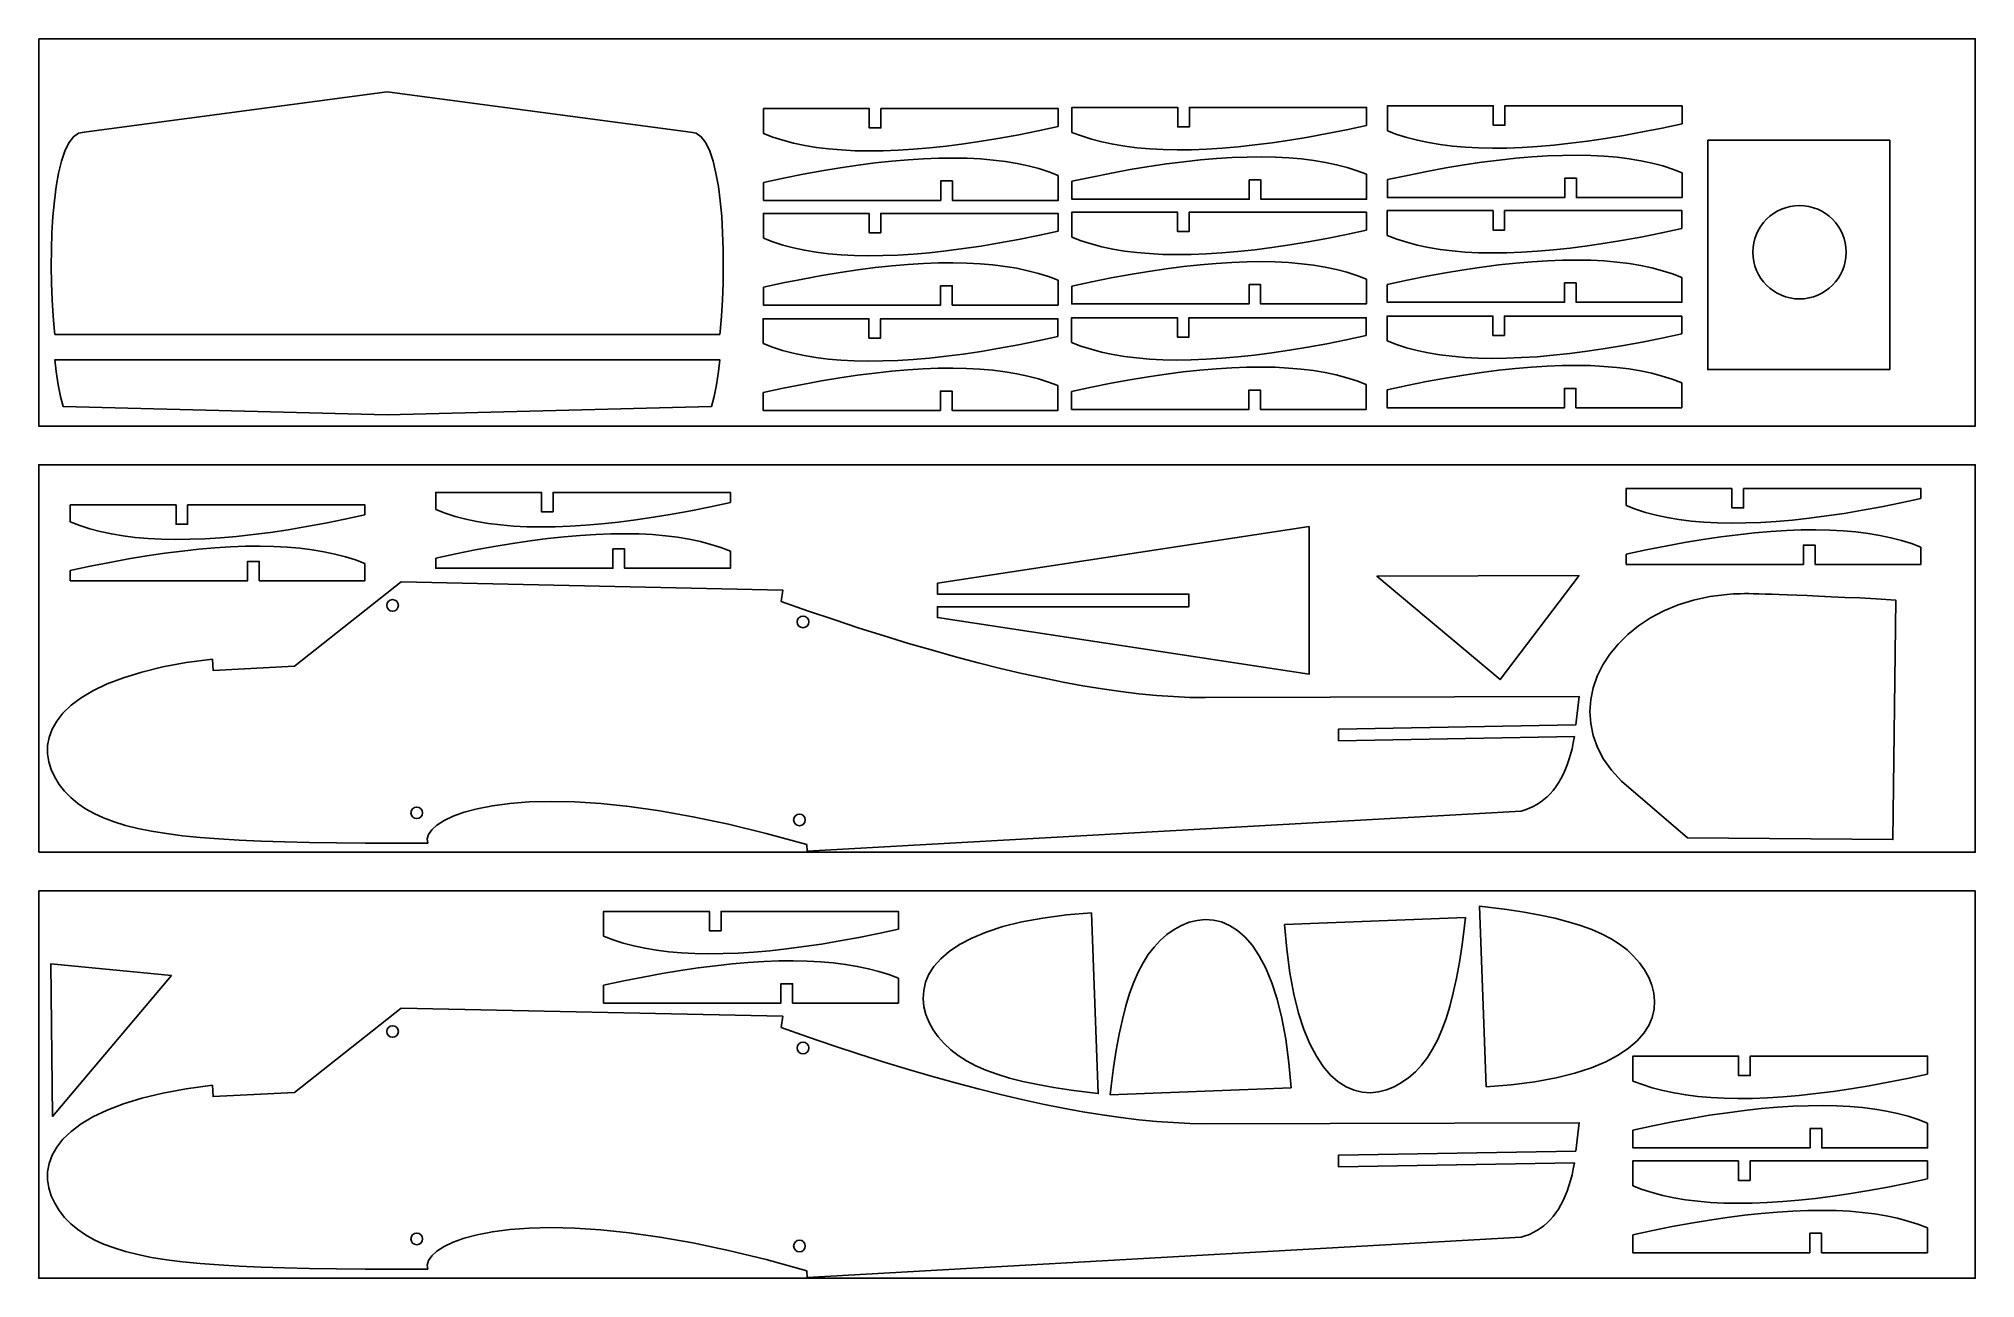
# Model space of a CAD drawing. Extents: x -25 to 475, y 385 to 705.
import ezdxf

# ---------------------------------------------------------------- set-up
doc = ezdxf.new("R2010")
doc.units = 0
doc.layers.get('0').update_dxf_attribs({"color": 18, "linetype": 'CONTINUOUS'})

msp = doc.modelspace()

# ---------------------------------------------------------------- linework, layer by layer
at = {"color": 7, "linetype": 'CONTINUOUS', "flags": 128}
for points in [[(-25, 705), (475, 705), (475, 605), (-25, 605)], [(-20.83, 628.67), (65, 628.67), (150.83, 628.67), (150.91, 629.4), (151.26, 633.39), (151.52, 637.56), (151.69, 641.87), (151.75, 646.24), (151.72, 650.61), (151.58, 654.92), (151.33, 659.11), (150.96, 663.12), (150.47, 666.87), (149.86, 670.31), (149.11, 673.38), (148.24, 676), (147.22, 678.13), (146.06, 679.69), (144.76, 680.63), (143.3, 680.87), (65, 691.33), (-13.3, 680.87), (-14.76, 680.63), (-16.06, 679.69), (-17.22, 678.13), (-18.24, 676), (-19.11, 673.38), (-19.86, 670.31), (-20.47, 666.87), (-20.96, 663.12), (-21.33, 659.11), (-21.58, 654.92), (-21.72, 650.61), (-21.75, 646.24), (-21.69, 641.87), (-21.52, 637.56), (-21.26, 633.39), (-20.91, 629.4)], [(405.93, 678.79), (452.91, 678.79), (452.91, 619.57), (405.93, 619.57)], [(65, 622.11), (-20.83, 622.11), (-20.48, 619.1), (-19.97, 615.69), (-19.38, 612.65), (-18.72, 610.06), (65, 607.89), (148.72, 610.06), (149.38, 612.65), (149.97, 615.69), (150.48, 619.1), (150.83, 622.11)], [(-25, 495), (475, 495), (475, 595), (-25, 595)], [(372.73, 566.41), (352.3, 539.57), (320.52, 566.24)], [(400.73, 498.69), (453.73, 498.26), (454.5, 560.04), (449.44, 560.42), (445.2, 560.62), (441.32, 560.79), (437.77, 560.96), (434.54, 561.1), (431.6, 561.23), (428.95, 561.35), (426.55, 561.44), (424.39, 561.53), (422.45, 561.6), (420.72, 561.65), (419.16, 561.69), (417.77, 561.72), (416.51, 561.74), (415.38, 561.74), (414.36, 561.72), (413.42, 561.7), (412.54, 561.66), (411.71, 561.61), (410.91, 561.55), (406.47, 560.99), (402.26, 560.07), (398.3, 558.84), (394.61, 557.31), (391.19, 555.51), (388.07, 553.46), (385.26, 551.19), (382.77, 548.73), (380.62, 546.1), (378.83, 543.33), (377.41, 540.44), (376.37, 537.45), (375.72, 534.4), (375.5, 531.31), (375.7, 528.21), (376.35, 525.11), (377.45, 522.05), (379.03, 519.05), (381.1, 516.14), (383.67, 513.34)], [(-25, 485), (475, 485), (475, 385), (-25, 385)], [(348.76, 434.38), (347, 481.07), (349.18, 480.82), (354.03, 480.19), (358.51, 479.5), (362.64, 478.75), (366.44, 477.94), (369.92, 477.05), (373.11, 476.08), (376.01, 475.02), (378.64, 473.86), (381.02, 472.61), (383.16, 471.24), (385.08, 469.76), (386.8, 468.16), (388.32, 466.44), (389.62, 464.6), (390.69, 462.68), (391.49, 460.68), (392.01, 458.63), (392.22, 456.54), (392.08, 454.44), (391.59, 452.35), (390.71, 450.27), (389.42, 448.24), (387.69, 446.27), (385.5, 444.38), (382.82, 442.58), (379.64, 440.9), (375.92, 439.36), (371.64, 437.97), (366.78, 436.76), (361.31, 435.74), (355.2, 434.93)], [(246.81, 479.36), (248.57, 432.68), (246.39, 432.92), (241.55, 433.55), (237.06, 434.24), (232.93, 434.99), (229.13, 435.81), (225.65, 436.7), (222.46, 437.67), (219.56, 438.73), (216.93, 439.88), (214.55, 441.14), (212.41, 442.5), (210.49, 443.98), (208.78, 445.58), (207.26, 447.3), (205.95, 449.14), (204.88, 451.07), (204.08, 453.06), (203.56, 455.11), (203.35, 457.2), (203.49, 459.3), (203.98, 461.4), (204.86, 463.47), (206.15, 465.5), (207.88, 467.48), (210.07, 469.37), (212.75, 471.16), (215.93, 472.84), (219.65, 474.38), (223.93, 475.77), (228.79, 476.98), (234.26, 478), (240.37, 478.81)], [(298.34, 434.15), (251.66, 432.39), (251.9, 434.57), (252.54, 439.42), (253.22, 443.9), (253.97, 448.03), (254.79, 451.83), (255.68, 455.32), (256.65, 458.5), (257.71, 461.4), (258.86, 464.03), (260.12, 466.41), (261.48, 468.55), (262.96, 470.47), (264.56, 472.19), (266.29, 473.71), (268.12, 475.01), (270.05, 476.08), (272.04, 476.89), (274.1, 477.4), (276.18, 477.61), (278.28, 477.48), (280.38, 476.98), (282.45, 476.1), (284.48, 474.81), (286.46, 473.08), (288.35, 470.89), (290.14, 468.22), (291.82, 465.03), (293.36, 461.31), (294.75, 457.03), (295.96, 452.17), (296.98, 446.7), (297.79, 440.59)], [(296.68, 476.37), (343.36, 478.12), (343.12, 475.95), (342.48, 471.1), (341.8, 466.62), (341.05, 462.49), (340.23, 458.69), (339.34, 455.2), (338.37, 452.02), (337.31, 449.12), (336.16, 446.49), (334.9, 444.11), (333.54, 441.97), (332.06, 440.05), (330.46, 438.33), (328.73, 436.81), (326.9, 435.5), (324.97, 434.44), (322.98, 433.63), (320.92, 433.11), (318.84, 432.91), (316.74, 433.04), (314.64, 433.54), (312.57, 434.42), (310.54, 435.71), (308.56, 437.44), (306.67, 439.63), (304.88, 442.3), (303.2, 445.49), (301.66, 449.21), (300.27, 453.48), (299.06, 458.35), (298.04, 463.82), (297.23, 469.93)], [(9.28, 463.17), (-21.89, 466.14), (-21.41, 426.77)]]:
    msp.add_lwpolyline(points, close=True, dxfattribs=at)
for points in [[(238.23, 682.34), (238.23, 686.96), (192.45, 686.96), (192.45, 681.96), (189.45, 681.96), (189.45, 686.96), (162.14, 686.96), (162.14, 680.54)], [(317.85, 682.63), (317.85, 687.25), (272.08, 687.25), (272.08, 682.25), (269.08, 682.25), (269.08, 687.25), (241.76, 687.25), (241.76, 680.83)], [(399.31, 683.06), (399.31, 687.68), (353.54, 687.68), (353.54, 682.68), (350.54, 682.68), (350.54, 687.68), (323.22, 687.68), (323.22, 681.25)], [(238.23, 682.34), (233.06, 681.23), (228.03, 680.23), (223.15, 679.33), (218.41, 678.54), (213.82, 677.86), (209.37, 677.29), (205.06, 676.82), (200.9, 676.46), (196.88, 676.21), (193, 676.07), (189.27, 676.03), (185.68, 676.1), (182.24, 676.28), (178.93, 676.57), (175.78, 676.96), (172.76, 677.46), (169.89, 678.07), (167.16, 678.78), (164.58, 679.61), (162.14, 680.54)], [(317.85, 682.63), (312.69, 681.52), (307.66, 680.52), (302.78, 679.62), (298.04, 678.83), (293.45, 678.15), (289, 677.58), (284.69, 677.11), (280.53, 676.75), (276.51, 676.5), (272.63, 676.36), (268.9, 676.32), (265.31, 676.39), (261.86, 676.57), (258.56, 676.86), (255.4, 677.25), (252.39, 677.75), (249.52, 678.36), (246.79, 679.07), (244.2, 679.9), (241.76, 680.83)], [(399.31, 683.06), (394.15, 681.95), (389.12, 680.94), (384.24, 680.05), (379.5, 679.26), (374.91, 678.58), (370.46, 678.01), (366.15, 677.54), (361.99, 677.18), (357.97, 676.93), (354.09, 676.78), (350.36, 676.75), (346.77, 676.82), (343.32, 677), (340.02, 677.28), (336.86, 677.68), (333.85, 678.18), (330.98, 678.78), (328.25, 679.5), (325.67, 680.32), (323.22, 681.25)], [(162.14, 667.9), (167.3, 669.01), (172.33, 670.01), (177.21, 670.91), (181.95, 671.7), (186.54, 672.38), (190.99, 672.95), (195.3, 673.42), (199.46, 673.78), (203.48, 674.03), (207.36, 674.17), (211.09, 674.21), (214.68, 674.14), (218.13, 673.96), (221.43, 673.68), (224.59, 673.28), (227.6, 672.78), (230.47, 672.18), (233.2, 671.46), (235.78, 670.64), (238.23, 669.71)], [(241.76, 668.19), (246.93, 669.3), (251.96, 670.3), (256.84, 671.2), (261.58, 671.99), (266.17, 672.67), (270.62, 673.24), (274.93, 673.71), (279.09, 674.07), (283.11, 674.32), (286.99, 674.46), (290.72, 674.5), (294.31, 674.43), (297.75, 674.25), (301.06, 673.97), (304.21, 673.57), (307.23, 673.07), (310.1, 672.46), (312.83, 671.75), (315.41, 670.93), (317.85, 670)], [(323.22, 668.62), (328.39, 669.73), (333.42, 670.73), (338.3, 671.63), (343.04, 672.41), (347.63, 673.1), (352.08, 673.67), (356.39, 674.14), (360.55, 674.49), (364.57, 674.75), (368.45, 674.89), (372.18, 674.93), (375.77, 674.86), (379.21, 674.68), (382.52, 674.39), (385.67, 674), (388.69, 673.5), (391.56, 672.89), (394.29, 672.18), (396.87, 671.35), (399.31, 670.42)], [(323.22, 668.62), (323.22, 664), (369, 664), (369, 669), (372, 669), (372, 664), (399.31, 664), (399.31, 670.42)], [(162.14, 667.9), (162.14, 663.28), (207.91, 663.28), (207.91, 668.28), (210.91, 668.28), (210.91, 663.28), (238.23, 663.28), (238.23, 669.71)], [(241.76, 668.19), (241.76, 663.57), (287.54, 663.57), (287.54, 668.57), (290.54, 668.57), (290.54, 663.57), (317.85, 663.57), (317.85, 670)], [(317.8, 655.58), (317.8, 660.2), (272.03, 660.2), (272.03, 655.2), (269.03, 655.2), (269.03, 660.2), (241.71, 660.2), (241.71, 653.77)], [(399.26, 656.01), (399.26, 660.62), (353.49, 660.62), (353.49, 655.62), (350.49, 655.62), (350.49, 660.62), (323.17, 660.62), (323.17, 654.2)], [(238.18, 655.29), (238.18, 659.91), (192.4, 659.91), (192.4, 654.91), (189.4, 654.91), (189.4, 659.91), (162.09, 659.91), (162.09, 653.48)], [(238.18, 655.29), (233.01, 654.18), (227.98, 653.18), (223.1, 652.28), (218.36, 651.49), (213.77, 650.81), (209.32, 650.24), (205.01, 649.77), (200.85, 649.41), (196.83, 649.16), (192.95, 649.02), (189.22, 648.98), (185.63, 649.05), (182.19, 649.23), (178.88, 649.51), (175.72, 649.91), (172.71, 650.41), (169.84, 651.02), (167.11, 651.73), (164.53, 652.55), (162.09, 653.48)], [(317.8, 655.58), (312.64, 654.47), (307.61, 653.46), (302.73, 652.57), (297.99, 651.78), (293.4, 651.1), (288.95, 650.53), (284.64, 650.06), (280.48, 649.7), (276.46, 649.45), (272.58, 649.3), (268.85, 649.27), (265.26, 649.34), (261.81, 649.52), (258.51, 649.8), (255.35, 650.2), (252.34, 650.7), (249.47, 651.3), (246.74, 652.02), (244.15, 652.84), (241.71, 653.77)], [(399.26, 656.01), (394.1, 654.89), (389.07, 653.89), (384.19, 653), (379.45, 652.21), (374.86, 651.53), (370.41, 650.95), (366.1, 650.49), (361.94, 650.13), (357.92, 649.88), (354.04, 649.73), (350.31, 649.69), (346.72, 649.77), (343.27, 649.94), (339.97, 650.23), (336.81, 650.62), (333.8, 651.12), (330.93, 651.73), (328.2, 652.45), (325.61, 653.27), (323.17, 654.2)], [(162.09, 640.85), (167.25, 641.96), (172.28, 642.96), (177.16, 643.86), (181.9, 644.65), (186.49, 645.33), (190.94, 645.9), (195.25, 646.37), (199.41, 646.73), (203.43, 646.98), (207.31, 647.12), (211.04, 647.16), (214.63, 647.09), (218.08, 646.91), (221.38, 646.62), (224.54, 646.23), (227.55, 645.73), (230.42, 645.12), (233.15, 644.41), (235.73, 643.58), (238.18, 642.65)], [(241.71, 641.14), (246.88, 642.25), (251.91, 643.25), (256.79, 644.15), (261.53, 644.93), (266.12, 645.62), (270.57, 646.19), (274.88, 646.66), (279.04, 647.01), (283.06, 647.27), (286.94, 647.41), (290.67, 647.45), (294.26, 647.38), (297.7, 647.2), (301.01, 646.91), (304.16, 646.52), (307.18, 646.02), (310.05, 645.41), (312.78, 644.7), (315.36, 643.87), (317.8, 642.94)], [(323.17, 641.56), (328.34, 642.67), (333.37, 643.68), (338.25, 644.57), (342.99, 645.36), (347.58, 646.04), (352.03, 646.62), (356.34, 647.08), (360.5, 647.44), (364.52, 647.69), (368.4, 647.84), (372.13, 647.87), (375.72, 647.8), (379.16, 647.62), (382.47, 647.34), (385.62, 646.95), (388.64, 646.45), (391.51, 645.84), (394.24, 645.12), (396.82, 644.3), (399.26, 643.37)], [(162.09, 640.85), (162.09, 636.23), (207.86, 636.23), (207.86, 641.23), (210.86, 641.23), (210.86, 636.23), (238.18, 636.23), (238.18, 642.65)], [(241.71, 641.14), (241.71, 636.52), (287.49, 636.52), (287.49, 641.52), (290.49, 641.52), (290.49, 636.52), (317.8, 636.52), (317.8, 642.94)], [(323.17, 641.56), (323.17, 636.95), (368.95, 636.95), (368.95, 641.95), (371.95, 641.95), (371.95, 636.95), (399.26, 636.95), (399.26, 643.37)], [(238.13, 628.09), (238.13, 632.7), (192.35, 632.7), (192.35, 627.7), (189.35, 627.7), (189.35, 632.7), (162.04, 632.7), (162.04, 626.28)], [(317.75, 628.38), (317.75, 632.99), (271.98, 632.99), (271.98, 627.99), (268.98, 627.99), (268.98, 632.99), (241.66, 632.99), (241.66, 626.57)], [(399.21, 628.8), (399.21, 633.42), (353.44, 633.42), (353.44, 628.42), (350.44, 628.42), (350.44, 633.42), (323.12, 633.42), (323.12, 626.99)], [(238.13, 628.09), (232.96, 626.98), (227.93, 625.97), (223.05, 625.08), (218.31, 624.29), (213.72, 623.61), (209.27, 623.03), (204.96, 622.57), (200.8, 622.21), (196.78, 621.96), (192.9, 621.81), (189.17, 621.78), (185.58, 621.85), (182.14, 622.03), (178.83, 622.31), (175.67, 622.7), (172.66, 623.2), (169.79, 623.81), (167.06, 624.53), (164.48, 625.35), (162.04, 626.28)], [(317.75, 628.38), (312.59, 627.26), (307.56, 626.26), (302.68, 625.37), (297.94, 624.58), (293.35, 623.9), (288.9, 623.32), (284.59, 622.86), (280.43, 622.5), (276.41, 622.25), (272.53, 622.1), (268.8, 622.06), (265.21, 622.14), (261.76, 622.31), (258.46, 622.6), (255.3, 622.99), (252.29, 623.49), (249.42, 624.1), (246.69, 624.82), (244.1, 625.64), (241.66, 626.57)], [(399.21, 628.8), (394.05, 627.69), (389.02, 626.69), (384.14, 625.79), (379.4, 625), (374.81, 624.32), (370.36, 623.75), (366.05, 623.28), (361.89, 622.92), (357.87, 622.67), (353.99, 622.53), (350.26, 622.49), (346.67, 622.56), (343.22, 622.74), (339.92, 623.03), (336.76, 623.42), (333.75, 623.92), (330.88, 624.53), (328.15, 625.24), (325.56, 626.06), (323.12, 626.99)], [(241.66, 613.93), (246.83, 615.04), (251.86, 616.05), (256.74, 616.94), (261.48, 617.73), (266.07, 618.41), (270.52, 618.99), (274.83, 619.45), (278.99, 619.81), (283.01, 620.06), (286.89, 620.21), (290.62, 620.24), (294.21, 620.17), (297.65, 619.99), (300.96, 619.71), (304.11, 619.32), (307.13, 618.81), (310, 618.21), (312.73, 617.49), (315.31, 616.67), (317.75, 615.74)], [(323.12, 614.36), (328.29, 615.47), (333.32, 616.47), (338.2, 617.37), (342.94, 618.16), (347.53, 618.84), (351.98, 619.41), (356.29, 619.88), (360.45, 620.24), (364.47, 620.49), (368.35, 620.63), (372.08, 620.67), (375.67, 620.6), (379.11, 620.42), (382.42, 620.13), (385.57, 619.74), (388.59, 619.24), (391.46, 618.63), (394.19, 617.92), (396.77, 617.1), (399.21, 616.17)], [(162.04, 613.64), (167.2, 614.75), (172.23, 615.76), (177.11, 616.65), (181.85, 617.44), (186.44, 618.12), (190.89, 618.7), (195.2, 619.16), (199.36, 619.52), (203.38, 619.77), (207.26, 619.92), (210.99, 619.95), (214.58, 619.88), (218.02, 619.71), (221.33, 619.42), (224.49, 619.03), (227.5, 618.53), (230.37, 617.92), (233.1, 617.2), (235.68, 616.38), (238.13, 615.45)], [(162.04, 613.64), (162.04, 609.03), (207.81, 609.03), (207.81, 614.03), (210.81, 614.03), (210.81, 609.03), (238.13, 609.03), (238.13, 615.45)], [(241.66, 613.93), (241.66, 609.31), (287.44, 609.31), (287.44, 614.31), (290.44, 614.31), (290.44, 609.31), (317.75, 609.31), (317.75, 615.74)], [(323.12, 614.36), (323.12, 609.74), (368.9, 609.74), (368.9, 614.74), (371.9, 614.74), (371.9, 609.74), (399.21, 609.74), (399.21, 616.17)], [(153.58, 585.26), (153.58, 587.87), (107.81, 587.87), (107.81, 582.87), (104.81, 582.87), (104.81, 587.87), (77.49, 587.87), (77.49, 583.45)], [(153.58, 585.26), (148.41, 584.15), (143.39, 583.15), (138.51, 582.25), (133.77, 581.46), (129.18, 580.78), (124.73, 580.21), (120.42, 579.74), (116.26, 579.38), (112.24, 579.13), (108.36, 578.99), (104.63, 578.95), (101.04, 579.02), (97.59, 579.2), (94.29, 579.49), (91.13, 579.88), (88.12, 580.38), (85.25, 580.99), (82.52, 581.7), (79.93, 582.52), (77.49, 583.45)], [(460.95, 586.27), (460.95, 588.88), (415.18, 588.88), (415.18, 583.88), (412.18, 583.88), (412.18, 588.88), (384.86, 588.88), (384.86, 584.46)], [(460.95, 586.27), (455.78, 585.15), (450.76, 584.15), (445.88, 583.26), (441.14, 582.47), (436.55, 581.79), (432.1, 581.21), (427.79, 580.75), (423.63, 580.39), (419.61, 580.14), (415.73, 579.99), (412, 579.95), (408.41, 580.03), (404.96, 580.2), (401.66, 580.49), (398.5, 580.88), (395.49, 581.38), (392.62, 581.99), (389.89, 582.71), (387.3, 583.53), (384.86, 584.46)], [(59.22, 582.05), (59.22, 584.66), (13.45, 584.66), (13.45, 579.66), (10.45, 579.66), (10.45, 584.66), (-16.87, 584.66), (-16.87, 580.24)], [(59.22, 582.05), (54.05, 580.94), (49.03, 579.94), (44.15, 579.04), (39.41, 578.25), (34.82, 577.57), (30.37, 577), (26.06, 576.53), (21.9, 576.17), (17.88, 575.92), (14, 575.78), (10.27, 575.74), (6.68, 575.81), (3.23, 575.99), (-0.07, 576.27), (-3.23, 576.67), (-6.24, 577.17), (-9.11, 577.77), (-11.84, 578.49), (-14.43, 579.31), (-16.87, 580.24)], [(77.5, 570.91), (82.67, 572.02), (87.69, 573.02), (92.57, 573.92), (97.31, 574.7), (101.91, 575.38), (106.36, 575.96), (110.66, 576.42), (114.83, 576.78), (118.85, 577.04), (122.72, 577.18), (126.46, 577.22), (130.04, 577.15), (133.49, 576.97), (136.79, 576.68), (139.95, 576.29), (142.97, 575.79), (145.84, 575.18), (148.57, 574.46), (151.15, 573.64), (153.59, 572.71)], [(302.98, 560), (302.98, 579.07), (207.02, 564.42), (207.02, 561.62), (271.96, 561.62), (271.96, 560)], [(384.87, 571.91), (390.04, 573.02), (395.06, 574.02), (399.95, 574.92), (404.68, 575.71), (409.28, 576.39), (413.73, 576.96), (418.03, 577.43), (422.2, 577.79), (426.22, 578.04), (430.09, 578.18), (433.83, 578.22), (437.42, 578.15), (440.86, 577.97), (444.16, 577.69), (447.32, 577.29), (450.34, 576.79), (453.21, 576.18), (455.94, 575.47), (458.52, 574.65), (460.96, 573.72)], [(-16.86, 567.69), (-11.69, 568.8), (-6.67, 569.81), (-1.79, 570.7), (2.95, 571.49), (7.55, 572.17), (12, 572.75), (16.3, 573.21), (20.47, 573.57), (24.49, 573.82), (28.36, 573.97), (32.1, 574), (35.69, 573.93), (39.13, 573.75), (42.43, 573.47), (45.59, 573.08), (48.61, 572.58), (51.48, 571.97), (54.21, 571.25), (56.79, 570.43), (59.23, 569.5)], [(-16.86, 567.69), (-16.86, 565.08), (28.92, 565.08), (28.92, 570.08), (31.92, 570.08), (31.92, 565.08), (59.23, 565.08), (59.23, 569.5)], [(77.5, 570.91), (77.5, 568.29), (123.27, 568.29), (123.27, 573.29), (126.27, 573.29), (126.27, 568.29), (153.59, 568.29), (153.59, 572.71)], [(384.87, 571.91), (384.87, 569.3), (430.65, 569.3), (430.65, 574.3), (433.65, 574.3), (433.65, 569.3), (460.96, 569.3), (460.96, 573.72)], [(166.65, 559.73), (167.08, 562.65), (68.62, 564.76), (41.02, 543), (20.03, 541.91), (19.83, 544.87)], [(302.98, 560), (302.98, 540.93), (207.02, 555.58), (207.02, 558.38), (271.96, 558.38), (271.96, 560)], [(166.65, 559.73), (173.53, 557.31), (180.26, 555.03), (186.85, 552.86), (193.29, 550.82), (199.58, 548.9), (205.73, 547.11), (211.73, 545.43), (217.58, 543.88), (223.28, 542.46), (228.83, 541.15), (234.24, 539.97), (239.5, 538.92), (244.61, 537.98), (249.58, 537.17), (254.39, 536.49), (259.06, 535.92), (263.59, 535.48), (267.96, 535.17), (272.19, 534.97), (276.27, 534.9)], [(19.83, 544.87), (13.1, 543.94), (7.05, 542.81), (1.64, 541.5), (-3.15, 540.04), (-7.35, 538.43), (-10.99, 536.69), (-14.08, 534.85), (-16.66, 532.91), (-18.74, 530.91), (-20.36, 528.85), (-21.55, 526.75), (-22.32, 524.63), (-22.7, 522.51), (-22.72, 520.41), (-22.41, 518.34), (-21.78, 516.32), (-20.88, 514.36), (-19.71, 512.5), (-18.31, 510.73), (-16.7, 509.09), (-14.9, 507.58), (-12.9, 506.21), (-10.69, 504.96), (-8.25, 503.83), (-5.56, 502.82), (-2.61, 501.91), (0.62, 501.11), (4.14, 500.4), (7.98, 499.79), (12.15, 499.26), (16.66, 498.81), (21.53, 498.43), (26.78, 498.12), (32.42, 497.87), (38.48, 497.67), (44.95, 497.53), (51.87, 497.43), (59.25, 497.36), (67.11, 497.32), (75.45, 497.32)], [(371.49, 524.84), (310.63, 523.74), (310.58, 526.74), (371.86, 527.85), (372.76, 535.16), (276.27, 534.9)], [(357.73, 505.62), (358.82, 505.95), (359.87, 506.34), (360.87, 506.79), (361.83, 507.32), (362.75, 507.91), (363.63, 508.57), (364.47, 509.3), (365.26, 510.09), (366.01, 510.95), (366.72, 511.88), (367.39, 512.87), (368.01, 513.93), (368.6, 515.06), (369.14, 516.26), (369.64, 517.52), (370.09, 518.85), (370.5, 520.25), (370.88, 521.71), (371.2, 523.25), (371.49, 524.84)], [(75.45, 497.32), (75.32, 498.42), (75.67, 499.58), (76.5, 500.78), (77.83, 501.98), (79.65, 503.16), (81.99, 504.28), (84.84, 505.31), (88.23, 506.23), (92.15, 506.99), (96.61, 507.58), (101.64, 507.96), (107.22, 508.1), (113.38, 507.97), (120.12, 507.53), (127.45, 506.77), (135.38, 505.65), (143.92, 504.14), (153.08, 502.2), (162.86, 499.82), (173.28, 496.95)], [(173.28, 496.95), (173.37, 495.24), (357.73, 505.62)], [(196.95, 475.09), (196.95, 479.7), (151.18, 479.7), (151.18, 474.7), (148.18, 474.7), (148.18, 479.7), (120.86, 479.7), (120.86, 473.28)], [(196.95, 475.09), (191.78, 473.97), (186.76, 472.97), (181.88, 472.08), (177.14, 471.29), (172.55, 470.61), (168.1, 470.03), (163.79, 469.57), (159.63, 469.21), (155.61, 468.96), (151.73, 468.81), (148, 468.77), (144.41, 468.85), (140.96, 469.02), (137.66, 469.31), (134.5, 469.7), (131.49, 470.2), (128.61, 470.81), (125.89, 471.53), (123.3, 472.35), (120.86, 473.28)], [(120.86, 460.64), (126.03, 461.75), (131.05, 462.76), (135.94, 463.65), (140.67, 464.44), (145.27, 465.12), (149.72, 465.7), (154.02, 466.16), (158.19, 466.52), (162.21, 466.77), (166.08, 466.92), (169.82, 466.95), (173.41, 466.88), (176.85, 466.7), (180.15, 466.42), (183.31, 466.03), (186.33, 465.52), (189.2, 464.92), (191.93, 464.2), (194.51, 463.38), (196.95, 462.45)], [(120.86, 460.64), (120.86, 456.02), (166.64, 456.02), (166.64, 461.02), (169.64, 461.02), (169.64, 456.02), (196.95, 456.02), (196.95, 462.45)], [(166.65, 449.73), (167.08, 452.65), (68.62, 454.76), (41.02, 433), (20.03, 431.91), (19.83, 434.87)], [(166.65, 449.73), (173.53, 447.31), (180.26, 445.03), (186.85, 442.86), (193.29, 440.82), (199.58, 438.9), (205.73, 437.11), (211.73, 435.43), (217.58, 433.88), (223.28, 432.46), (228.83, 431.15), (234.24, 429.97), (239.5, 428.92), (244.61, 427.98), (249.58, 427.17), (254.39, 426.49), (259.06, 425.92), (263.59, 425.48), (267.96, 425.17), (272.19, 424.97), (276.27, 424.9)], [(462.69, 437.72), (462.69, 442.34), (416.91, 442.34), (416.91, 437.34), (413.91, 437.34), (413.91, 442.34), (386.6, 442.34), (386.6, 435.91)], [(462.69, 437.72), (457.52, 436.61), (452.5, 435.6), (447.61, 434.71), (442.88, 433.92), (438.28, 433.24), (433.83, 432.66), (429.53, 432.2), (425.36, 431.84), (421.34, 431.59), (417.47, 431.44), (413.73, 431.41), (410.14, 431.48), (406.7, 431.66), (403.4, 431.94), (400.24, 432.33), (397.22, 432.84), (394.35, 433.44), (391.62, 434.16), (389.04, 434.98), (386.6, 435.91)], [(19.83, 434.87), (13.1, 433.94), (7.05, 432.81), (1.64, 431.5), (-3.15, 430.04), (-7.35, 428.43), (-10.99, 426.69), (-14.08, 424.85), (-16.66, 422.91), (-18.74, 420.91), (-20.36, 418.85), (-21.55, 416.75), (-22.32, 414.63), (-22.7, 412.51), (-22.72, 410.41), (-22.41, 408.34), (-21.78, 406.32), (-20.88, 404.36), (-19.71, 402.5), (-18.31, 400.73), (-16.7, 399.09), (-14.9, 397.58), (-12.9, 396.21), (-10.69, 394.96), (-8.25, 393.83), (-5.56, 392.82), (-2.61, 391.91), (0.62, 391.11), (4.14, 390.4), (7.98, 389.79), (12.15, 389.26), (16.66, 388.81), (21.53, 388.43), (26.78, 388.12), (32.42, 387.87), (38.48, 387.67), (44.95, 387.53), (51.87, 387.43), (59.25, 387.36), (67.11, 387.32), (75.45, 387.32)], [(371.49, 414.84), (310.63, 413.74), (310.58, 416.74), (371.86, 417.85), (372.76, 425.16), (276.27, 424.9)], [(386.6, 423.27), (391.77, 424.39), (396.79, 425.39), (401.67, 426.28), (406.41, 427.07), (411, 427.75), (415.45, 428.33), (419.76, 428.79), (423.93, 429.15), (427.94, 429.4), (431.82, 429.55), (435.55, 429.59), (439.14, 429.51), (442.59, 429.34), (445.89, 429.05), (449.05, 428.66), (452.06, 428.16), (454.94, 427.55), (457.66, 426.83), (460.25, 426.01), (462.69, 425.08)], [(386.6, 423.27), (386.6, 418.66), (432.37, 418.66), (432.37, 423.66), (435.37, 423.66), (435.37, 418.66), (462.69, 418.66), (462.69, 425.08)], [(462.64, 410.66), (462.64, 415.28), (416.86, 415.28), (416.86, 410.28), (413.86, 410.28), (413.86, 415.28), (386.55, 415.28), (386.55, 408.86)], [(357.73, 395.62), (358.82, 395.95), (359.87, 396.34), (360.87, 396.79), (361.83, 397.32), (362.75, 397.91), (363.63, 398.57), (364.47, 399.3), (365.26, 400.09), (366.01, 400.95), (366.72, 401.88), (367.39, 402.87), (368.01, 403.93), (368.6, 405.06), (369.14, 406.26), (369.64, 407.52), (370.09, 408.85), (370.5, 410.25), (370.88, 411.71), (371.2, 413.25), (371.49, 414.84)], [(462.64, 410.66), (457.47, 409.55), (452.45, 408.55), (447.56, 407.65), (442.83, 406.87), (438.23, 406.19), (433.78, 405.61), (429.48, 405.15), (425.31, 404.79), (421.29, 404.53), (417.42, 404.39), (413.68, 404.35), (410.09, 404.42), (406.65, 404.6), (403.35, 404.89), (400.19, 405.28), (397.17, 405.78), (394.3, 406.39), (391.57, 407.11), (388.99, 407.93), (386.55, 408.86)], [(386.55, 396.22), (391.72, 397.33), (396.74, 398.34), (401.62, 399.23), (406.36, 400.02), (410.95, 400.7), (415.4, 401.27), (419.71, 401.74), (423.87, 402.1), (427.89, 402.35), (431.77, 402.5), (435.5, 402.53), (439.09, 402.46), (442.54, 402.28), (445.84, 402), (449, 401.6), (452.01, 401.1), (454.89, 400.5), (457.61, 399.78), (460.2, 398.96), (462.64, 398.03)], [(75.45, 387.32), (75.32, 388.42), (75.67, 389.58), (76.5, 390.78), (77.83, 391.98), (79.65, 393.16), (81.99, 394.28), (84.84, 395.31), (88.23, 396.23), (92.15, 396.99), (96.61, 397.58), (101.64, 397.96), (107.22, 398.1), (113.38, 397.97), (120.12, 397.53), (127.45, 396.77), (135.38, 395.65), (143.92, 394.14), (153.08, 392.2), (162.86, 389.82), (173.28, 386.95)], [(173.28, 386.95), (173.37, 385.24), (357.73, 395.62)], [(386.55, 396.22), (386.55, 391.6), (432.32, 391.6), (432.32, 396.6), (435.32, 396.6), (435.32, 391.6), (462.64, 391.6), (462.64, 398.03)]]:
    msp.add_lwpolyline(points, dxfattribs=at)
at = {"color": 7, "linetype": 'CONTINUOUS'}
for centre, radius in [((429.62, 649.88), 12.05), ((66.36, 558.71), 1.5), ((172.33, 554.45), 1.5), ((72.6, 505.16), 1.5), ((171.41, 503.33), 1.5), ((66.36, 448.71), 1.5), ((172.33, 444.45), 1.5), ((72.6, 395.16), 1.5), ((171.41, 393.33), 1.5)]:
    msp.add_circle(centre, radius, dxfattribs=at)

doc.saveas('drawing.dxf')
